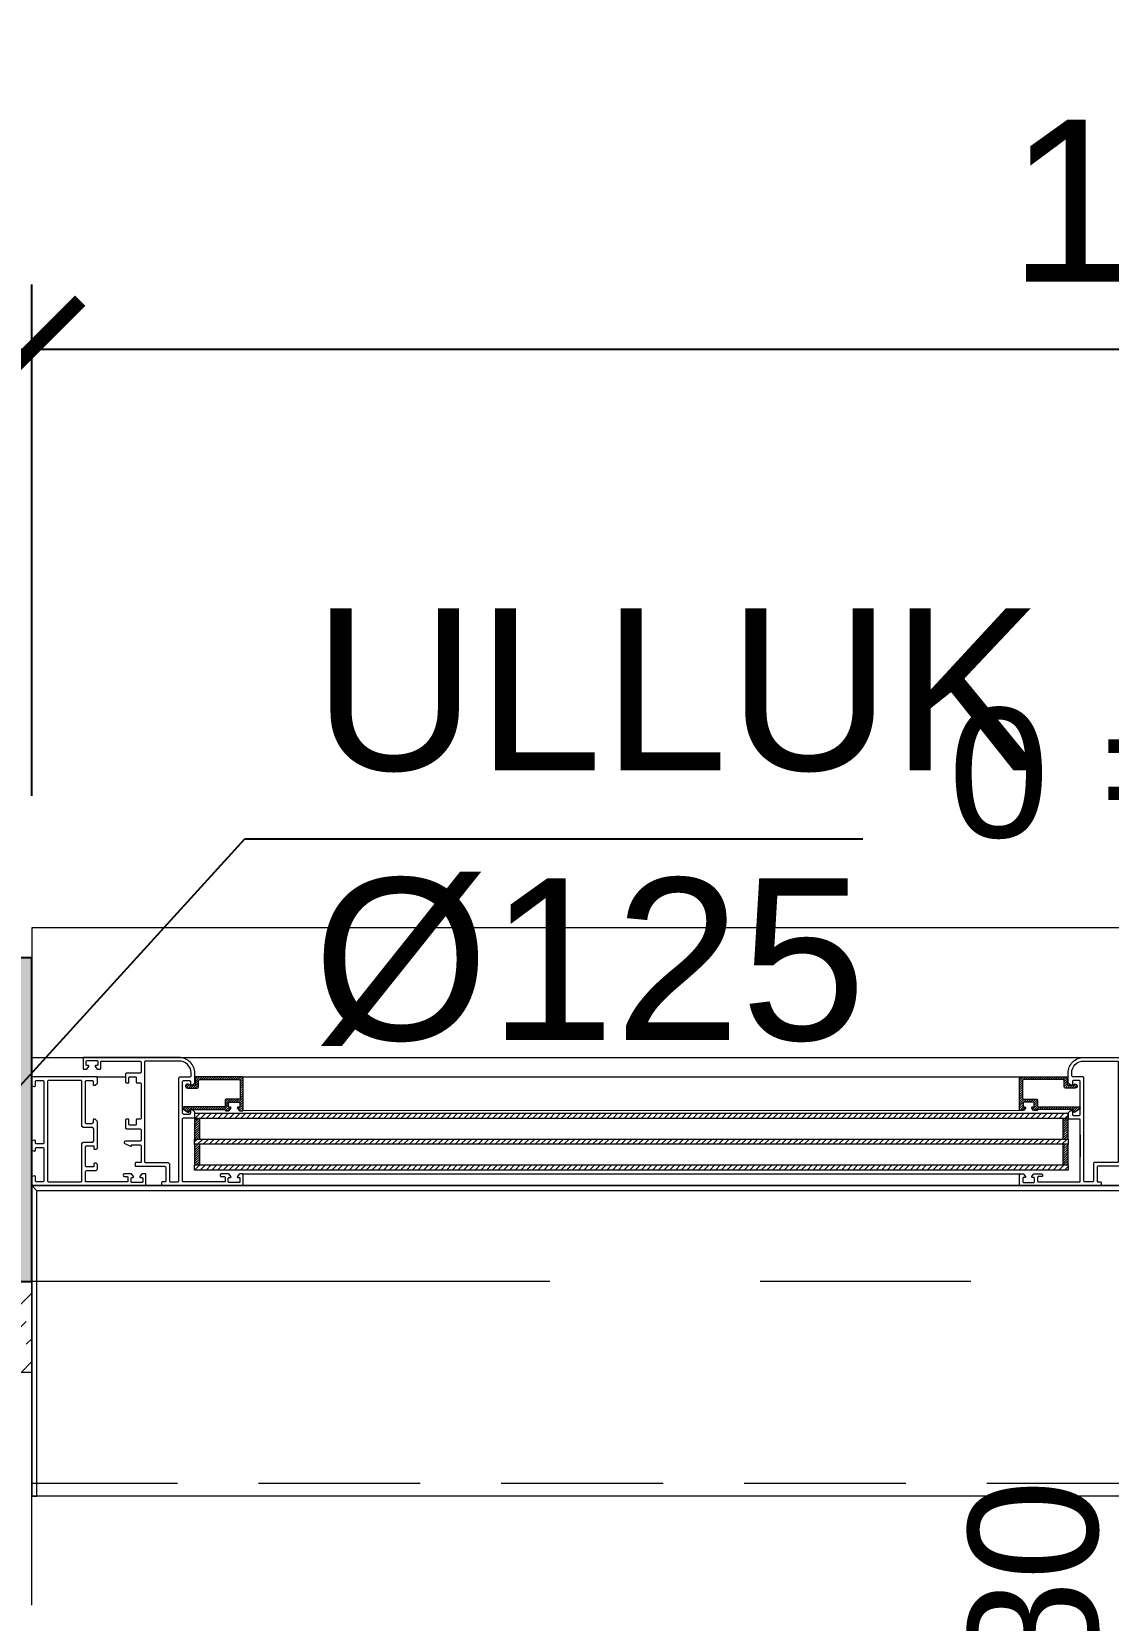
# Model space of a CAD drawing. Header units: centimetres. Extents: x 105417 to 110818, y -55119 to -48326.
# Drawn here: x 107574.4 to 107657.5, y -53448.5 to -53325.8 of the extents above; entities that cross this region are included whole.
import ezdxf

# ---------------------------------------------------------------- set-up
doc = ezdxf.new("R2010")
doc.units = ezdxf.units.CM
doc.header["$LTSCALE"] = 50
doc.header["$MEASUREMENT"] = 0
for name, pattern in [('AXES', [2, 1.25, -0.25, 0.25, -0.25]), ('CACHE', [0.375, 0.25, -0.125]), ('CONTINU', [0])]:
    doc.linetypes.add(name, pattern=pattern)
doc.layers.get('0').update_dxf_attribs({"color": 8})
for name, color, linetype in [('AXES', 10, 'AXES'), ('BETON COUPE', 3, 'CONTINU'), ('BETON TRAME', 252, 'Continuous'), ('COTE 50ème', 1, 'Continuous'), ('TEXTE', 7, 'Continuous')]:
    doc.layers.add(name, color=color, linetype=linetype)
for name, color, linetype, lineweight in [('EXISTANT BORD', 251, 'Continuous', 60), ('ISOLATION', 252, 'Continuous', 0), ('MACONNERIE COUPE', 7, 'Continuous', 30), ('WINDOWS', 21, 'Continuous', 5)]:
    doc.layers.add(name, color=color, linetype=linetype, lineweight=lineweight)
doc.styles.add('GENERATED_STYLE_1', font='arial.ttf')
doc.styles.add('RS_TEXT_1.50', font='arial.ttf', dxfattribs={"height": 12.5})
doc.styles.add('RS_TXT_50', font='arial.ttf', dxfattribs={"height": 12.5})
doc.dimstyles.new('ISO-25', dxfattribs={"dimtxt": 2.5, "dimasz": 2.5, "dimexe": 1.25, "dimexo": 0.625, "dimtad": 1, "dimtxsty": 'Standard', "dimcen": 2.5, "dimadec": 0, "dimazin": 0, "dimtfac": 1, "dimtmove": 0, "dimatfit": 3, "dimfxl": 1, "dimarcsym": 0})
doc.dimstyles.new('RS_50CM_LINEAIRE', dxfattribs={"dimscale": 5, "dimtxt": 12.5, "dimasz": 1.5, "dimexe": 1, "dimexo": 2.5, "dimgap": 1, "dimtad": 1, "dimdec": 1, "dimrnd": 0.5, "dimdsep": 46, "dimtxsty": 'RS_TXT_50', "dimblk1": 'ARCHTICK', "dimblk2": 'ARCHTICK', "dimsah": 1, "dimcen": 2.5, "dimdle": 1, "dimclrt": 4, "dimadec": 0, "dimazin": 2, "dimtfac": 1, "dimtdec": 1, "dimtix": 1, "dimtmove": 2, "dimatfit": 3, "dimfxl": 1, "dimtolj": 1, "dimtzin": 0, "dimarcsym": 0})

# ---------------------------------------------------------------- blocks, each defined once
blk = doc.blocks.new('A$Ceb270309')
at = {"layer": 'AXES', "lineweight": 5, "ltscale": 1.3}
blk.add_line((3195, -2560), (-1985, -2560), dxfattribs=at)
blk = doc.blocks.new('_ArchTick')
at = {"color": 0, "linetype": 'ByBlock', "const_width": 0.15}
blk.add_lwpolyline([(-0.5, -0.5), (0.5, 0.5)], dxfattribs=at)
blk = doc.blocks.new('*D1180')
at = {"layer": 'COTE 50ème', "color": 0, "lineweight": -2, "ltscale": 0.5, "transparency": 16777216}
for p, q in [((107253.08, -52052.36), (107253.08, -54127.36)), ((107431.85, -52057.36), (107248.08, -52057.36)), ((108207.94, -54122.36), (107248.08, -54122.36))]:
    blk.add_line(p, q, dxfattribs=at)
at = {"layer": 'Defpoints', "color": 0, "ltscale": 0.5, "transparency": 16777216}
for p in [(107444.35, -52057.36), (107253.08, -54122.36), (108220.44, -54122.36)]:
    blk.add_point(p, dxfattribs=at)
at = {"layer": 'COTE 50ème', "color": 0, "lineweight": -2, "ltscale": 0.5, "transparency": 16777216, "xscale": 7.5, "yscale": 7.5, "zscale": 7.5}
for p, rotation in [((107253.08, -52057.36), 90), ((107253.08, -54122.36), 270)]:
    blk.add_blockref('_ArchTick', p, dxfattribs=dict(at, rotation=rotation))
at = {"layer": 'COTE 50ème', "color": 4, "ltscale": 0.5, "transparency": 16777216, "insert": (107241.69, -53089.86), "char_height": 12.5, "attachment_point": 5, "rotation": 90, "style": 'RS_TXT_50'}
blk.add_mtext('\\A1;2065', dxfattribs=at)
blk = doc.blocks.new('*D1468')
at = {"layer": 'COTE 50ème', "color": 0, "lineweight": -2, "ltscale": 0.5, "transparency": 16777216}
for p, q in [((107469.35, -53384.86), (107469.35, -53345.36)), ((107574.35, -53384.86), (107574.35, -53345.36)), ((107464.35, -53350.36), (107579.35, -53350.36))]:
    blk.add_line(p, q, dxfattribs=at)
at = {"layer": 'Defpoints', "color": 0, "ltscale": 0.5, "transparency": 16777216}
for p in [(107574.35, -53350.36), (107469.35, -53397.36), (107574.35, -53397.36)]:
    blk.add_point(p, dxfattribs=at)
at = {"layer": 'COTE 50ème', "color": 0, "lineweight": -2, "ltscale": 0.5, "transparency": 16777216, "xscale": 7.5, "yscale": 7.5, "zscale": 7.5, "rotation": 180}
blk.add_blockref('_ArchTick', (107469.35, -53350.36), dxfattribs=at)
at = {"layer": 'COTE 50ème', "color": 0, "lineweight": -2, "ltscale": 0.5, "transparency": 16777216, "xscale": 7.5, "yscale": 7.5, "zscale": 7.5}
blk.add_blockref('_ArchTick', (107574.35, -53350.36), dxfattribs=at)
at = {"layer": 'COTE 50ème', "color": 4, "ltscale": 0.5, "transparency": 16777216, "insert": (107521.85, -53338.98), "char_height": 12.5, "attachment_point": 5, "style": 'RS_TXT_50'}
blk.add_mtext('\\A1;105', dxfattribs=at)
blk = doc.blocks.new('*D1469')
at = {"layer": 'COTE 50ème', "color": 0, "lineweight": -2, "ltscale": 0.5, "transparency": 16777216}
for p, q in [((107574.35, -53384.86), (107574.35, -53345.36)), ((107754.35, -53390.26), (107754.35, -53345.36)), ((107569.35, -53350.36), (107759.35, -53350.36))]:
    blk.add_line(p, q, dxfattribs=at)
at = {"layer": 'Defpoints', "color": 0, "ltscale": 0.5, "transparency": 16777216}
for p in [(107754.35, -53350.36), (107574.35, -53397.36), (107754.35, -53402.76)]:
    blk.add_point(p, dxfattribs=at)
at = {"layer": 'COTE 50ème', "color": 0, "lineweight": -2, "ltscale": 0.5, "transparency": 16777216, "xscale": 7.5, "yscale": 7.5, "zscale": 7.5, "rotation": 180}
blk.add_blockref('_ArchTick', (107574.35, -53350.36), dxfattribs=at)
at = {"layer": 'COTE 50ème', "color": 0, "lineweight": -2, "ltscale": 0.5, "transparency": 16777216, "xscale": 7.5, "yscale": 7.5, "zscale": 7.5}
blk.add_blockref('_ArchTick', (107754.35, -53350.36), dxfattribs=at)
at = {"layer": 'COTE 50ème', "color": 4, "ltscale": 0.5, "transparency": 16777216, "insert": (107664.35, -53338.98), "char_height": 12.5, "attachment_point": 5, "style": 'RS_TXT_50'}
blk.add_mtext('\\A1;180', dxfattribs=at)

msp = doc.modelspace()

# ---------------------------------------------------------------- hatches: boundary and pattern name
at = {"layer": 'BETON TRAME', "transparency": 33554559}
h = msp.add_hatch(color=256, dxfattribs=at)
h.dxf.hatch_style = 1
h.paths.add_polyline_path([(108774.35, -52797.36), (108809.35, -52797.36), (108809.35, -53338.05), (108774.35, -53338.05), (108774.35, -53272.36), (108314.35, -53272.36), (108314.35, -53338.05), (108279.35, -53338.05), (108279.35, -52797.36), (108314.35, -52797.36), (108314.35, -53232.36), (108524.35, -53232.36), (108524.35, -52902.36), (108564.35, -52902.36), (108564.35, -53232.36), (108774.35, -53232.36)])
h.paths.add_polyline_path([(109644.35, -52847.36), (109644.35, -52797.36), (109509.35, -52797.36), (109509.35, -52847.36)])
h.paths.add_polyline_path([(107579.35, -52847.36), (107579.35, -52797.36), (107444.35, -52797.36), (107444.35, -52847.36)])
h.paths.add_polyline_path([(107579.35, -52107.36), (107579.35, -52057.36), (107444.35, -52057.36), (107444.35, -52107.36)])
h.paths.add_polyline_path([(109509.35, -52057.36), (109509.35, -52107.36), (109644.35, -52107.36), (109644.35, -52057.36)])
h.paths.add_polyline_path([(108814.35, -52107.36), (108814.35, -52057.36), (108704.35, -52057.36), (108704.35, -52107.36)])
h.paths.add_polyline_path([(108384.35, -52107.36), (108384.35, -52057.36), (108274.35, -52057.36), (108274.35, -52107.36)])
h.paths.add_polyline_path([(108409.35, -52057.36), (108384.35, -52057.36), (108384.35, -52562.36), (108409.35, -52562.36)])
h.paths.add_polyline_path([(108704.35, -52057.36), (108679.35, -52057.36), (108679.35, -52562.36), (108704.35, -52562.36)])
h.paths.add_polyline_path([(108214.35, -53762.36), (108239.35, -53762.36), (108239.35, -53702.36), (108214.35, -53702.36)])
h.paths.add_polyline_path([(108874.35, -53762.36), (108849.35, -53762.36), (108849.35, -53702.36), (108874.35, -53702.36)])
h.paths.add_polyline_path([(107754.35, -53397.36), (107884.35, -53397.36), (107884.35, -53422.36), (107754.35, -53422.36)])
h.paths.add_polyline_path([(107444.35, -53422.36), (107574.35, -53422.36), (107574.35, -53397.36), (107444.35, -53397.36)])
h.paths.add_polyline_path([(107859.35, -53477.36), (107934.35, -53477.36), (107934.35, -53502.36), (107859.35, -53502.36)])
h.paths.add_polyline_path([(109234.24, -53477.36), (109154.35, -53477.36), (109154.35, -53502.36), (109234.24, -53502.36)])
h.paths.add_polyline_path([(109334.24, -53397.36), (109209.24, -53397.36), (109209.24, -53422.36), (109334.24, -53422.36)])
h.paths.add_polyline_path([(109644.35, -53422.36), (109514.24, -53422.36), (109514.24, -53397.36), (109644.35, -53397.36)])
h.paths.add_polyline_path([(108556.85, -53762.36), (108556.85, -53702.36), (108531.85, -53702.36), (108531.85, -53762.36)])
at = {"layer": 'ISOLATION', "transparency": 33554687}
h = msp.add_hatch(dxfattribs=at)
h.set_pattern_fill('INSUL', color=256, scale=10, angle=45)
h.paths.add_polyline_path([(107444.35, -53342.47), (107437.35, -53342.47), (107437.35, -53504.36), (107476.35, -53504.36), (107476.35, -53429.36), (107574.35, -53429.36), (107574.35, -53422.36), (107469.35, -53422.36), (107469.35, -53497.36), (107444.35, -53497.36)])
at = {"layer": 'WINDOWS', "transparency": 33554559}
h = msp.add_hatch(dxfattribs=at)
h.set_pattern_fill('ANSI31', color=256, angle=540)
h.set_pattern_definition([(225, (151416.82446, -100113.77513), (0.08838834765, -0.08838834765), [])])
h.paths.add_polyline_path([(107586.94, -53406.8), (107586.99, -53406.8), (107586.99, -53407.16, -0.414214), (107586.94, -53407.21), (107586.56, -53407.21, -0.247394), (107586.52, -53407.19, 1.657435), (107586.39, -53407.44), (107587.12, -53407.44, 0.414214), (107587.22, -53407.34), (107587.22, -53406.88, -0.414214), (107587.31, -53406.78), (107590.35, -53406.78, -0.414214), (107590.45, -53406.88), (107590.45, -53408.23, -0.414214), (107590.39, -53408.28), (107589.38, -53408.28, 0.414214), (107589.29, -53408.38), (107589.29, -53408.82, -0.414214), (107589.23, -53408.88), (107586.1, -53408.88, 0.737396), (107586.04, -53409.05), (107586.4, -53409.29, 0.603122), (107586.54, -53409.22), (107586.54, -53409.14, -0.414214), (107586.6, -53409.09), (107589.29, -53409.09), (107589.29, -53409.12, 0.414214), (107589.34, -53409.18), (107589.55, -53409.18, 0.250765), (107589.6, -53409.15), (107589.73, -53408.99, 0.599022), (107589.68, -53408.9), (107589.61, -53408.9, -0.414214), (107589.55, -53408.84), (107589.55, -53408.58, -0.414214), (107589.61, -53408.53), (107590.35, -53408.53, -0.414214), (107590.41, -53408.58), (107590.41, -53408.84, -0.414214), (107590.35, -53408.9), (107590.28, -53408.9, 0.599022), (107590.23, -53408.99), (107590.36, -53409.15, 0.250765), (107590.41, -53409.18), (107590.61, -53409.18, 0.414214), (107590.67, -53409.12), (107590.67, -53406.62, 0.414214), (107590.61, -53406.56), (107586.99, -53406.56), (107586.94, -53406.56)])
h = msp.add_hatch(dxfattribs=at)
h.set_pattern_fill('ANSI31', color=256, angle=540)
h.set_pattern_definition([(225, (151426.88003, -100113.77084), (0.08838834765, -0.08838834765), [])])
h.paths.add_polyline_path([(107650.69, -53406.56, 0.414214), (107650.63, -53406.61), (107650.63, -53409.12, 0.414214), (107650.69, -53409.17), (107650.89, -53409.17, 0.250765), (107650.94, -53409.15), (107651.07, -53408.98, 0.599022), (107651.02, -53408.89), (107650.95, -53408.89, -0.414214), (107650.89, -53408.84), (107650.89, -53408.58, -0.414214), (107650.95, -53408.52), (107651.69, -53408.52, -0.414214), (107651.75, -53408.58), (107651.75, -53408.84, -0.414214), (107651.69, -53408.89), (107651.62, -53408.89, 0.599022), (107651.57, -53408.98), (107651.7, -53409.15, 0.250765), (107651.75, -53409.17), (107651.95, -53409.17, 0.414214), (107652.01, -53409.12), (107652.01, -53409.08), (107654.7, -53409.08, -0.414214), (107654.75, -53409.14), (107654.75, -53409.21, 0.603122), (107654.9, -53409.29), (107655.26, -53409.05, 0.737396), (107655.2, -53408.88), (107652.07, -53408.88, -0.414214), (107652.01, -53408.82), (107652.01, -53408.37, 0.414214), (107651.92, -53408.28), (107650.91, -53408.28, -0.414214), (107650.85, -53408.22), (107650.85, -53406.87, -0.414214), (107650.95, -53406.78), (107653.99, -53406.78, -0.414214), (107654.08, -53406.87), (107654.08, -53407.34, 0.414214), (107654.18, -53407.43), (107654.91, -53407.43, 1.657435), (107654.78, -53407.18, -0.247394), (107654.74, -53407.21), (107654.36, -53407.21, -0.414214), (107654.31, -53407.15), (107654.31, -53406.8), (107654.36, -53406.8), (107654.36, -53406.56), (107654.31, -53406.56)])
at = {"layer": 'WINDOWS'}
h = msp.add_hatch(dxfattribs=at)
h.set_pattern_fill('ANSI31', color=140, scale=2.5, angle=540)
h.set_pattern_definition([(225, (151426.88003, -100113.97513), (0.2209708691, -0.2209708691), [])])
h.paths.add_polyline_path([(107654.37, -53413.77), (107586.93, -53413.77), (107586.93, -53413.37), (107654.37, -53413.37)])
h.paths.add_polyline_path([(107654.37, -53411.77), (107586.93, -53411.77), (107586.93, -53411.37), (107654.37, -53411.37)])
h.paths.add_polyline_path([(107654.37, -53409.77), (107586.94, -53409.77), (107586.94, -53409.37), (107654.37, -53409.37)])
at = {"layer": 'WINDOWS', "transparency": 33554559}
h = msp.add_hatch(dxfattribs=at)
h.set_pattern_fill('ANSI31', color=140, angle=540)
h.set_pattern_definition([(225, (151409.88003, -100113.97084), (0.08838834765, -0.08838834765), [])])
h.paths.add_polyline_path([(107586.93, -53411.77), (107586.93, -53413.37), (107587.33, -53413.37), (107587.33, -53411.77)])
h.paths.add_polyline_path([(107586.93, -53409.77), (107586.93, -53411.37), (107587.33, -53411.37), (107587.33, -53409.77)])
h.paths.add_polyline_path([(107653.97, -53411.77), (107653.97, -53413.37), (107654.37, -53413.37), (107654.37, -53411.77)])
h.paths.add_polyline_path([(107653.97, -53409.77), (107653.97, -53411.37), (107654.37, -53411.37), (107654.37, -53409.77)])

# ---------------------------------------------------------------- linework, layer by layer
at = {"layer": 'BETON COUPE'}
msp.add_lwpolyline([(107444.35, -53422.36), (107574.35, -53422.36), (107574.35, -53397.36), (107444.35, -53397.36)], close=True, dxfattribs=at)
at = {"layer": 'EXISTANT BORD', "linetype": 'CACHE', "lineweight": 13}
msp.add_lwpolyline([(107574.35, -53447.36), (107574.35, -53397.36), (107444.35, -53397.36), (107444.35, -53447.36)], close=True, dxfattribs=at)
at = {"layer": 'ISOLATION', "ltscale": 0.5}
msp.add_lwpolyline([(107444.35, -53342.47), (107437.35, -53342.47), (107437.35, -53504.36), (107476.35, -53504.36), (107476.35, -53429.36), (107574.35, -53429.36), (107574.35, -53422.36), (107469.35, -53422.36), (107469.35, -53497.36), (107444.35, -53497.36)], close=True, dxfattribs=at)
at = {"layer": 'WINDOWS'}
for p, q in [((107585.83, -53405.07), (107655.54, -53405.06)), ((107579.32, -53406.56), (107581.58, -53406.56)), ((107590.61, -53406.56), (107650.69, -53406.56)), ((107650.69, -53409.17), (107590.61, -53409.18)), ((107655.3, -53411.05), (107655.3, -53412.73)), ((107590.61, -53414.06), (107650.69, -53414.06)), ((107583.11, -53414.96), (107584.43, -53414.96)), ((107590.63, -53414.96), (107650.69, -53414.96))]:
    msp.add_line(p, q, dxfattribs=at)
at = {"layer": 'WINDOWS', "color": 165, "linetype": 'CACHE'}
msp.add_line((107754.35, -53437.96), (107574.35, -53437.96), dxfattribs=at)
at = {"layer": 'WINDOWS', "color": 165}
for points in [[(107574.35, -53405.06), (107754.35, -53405.06), (107754.35, -53395.06), (107574.35, -53395.06)], [(107574.35, -53414.96), (107754.35, -53414.96), (107754.35, -53438.96), (107574.35, -53438.96)], [(107753.95, -53415.36), (107574.75, -53415.36), (107574.35, -53414.96), (107754.35, -53414.96)], [(107574.35, -53414.96), (107574.35, -53438.96), (107574.75, -53438.96), (107574.75, -53415.36)]]:
    msp.add_lwpolyline(points, close=True, dxfattribs=at)
at = {"layer": 'WINDOWS'}
for points in [[(107754.35, -53414.96), (107574.35, -53414.96), (107574.35, -53405.06), (107754.35, -53405.06)], [(107575.62, -53406.84), (107575.57, -53406.9), (107575.57, -53414.62), (107575.62, -53414.68), (107578.16, -53414.68), (107578.22, -53414.62), (107578.22, -53411.69), (107578.31, -53411.6), (107579.06, -53411.6), (107579.15, -53411.51), (107579.15, -53410.57), (107579.06, -53410.48), (107578.31, -53410.48), (107578.22, -53410.39), (107578.22, -53406.9), (107578.16, -53406.84)]]:
    msp.add_lwpolyline(points, close=True, dxfattribs=at)
for points in [[(107578.37, -53405.07, 0.414214), (107578.31, -53405.12), (107578.31, -53405.91, 0.414214), (107578.37, -53405.96), (107578.57, -53405.96, 0.250765), (107578.62, -53405.94), (107578.75, -53405.77, 0.599022), (107578.7, -53405.68), (107578.61, -53405.68, -0.414214), (107578.55, -53405.63), (107578.55, -53405.37, -0.414214), (107578.61, -53405.31), (107579.39, -53405.31, -0.414214), (107579.45, -53405.37), (107579.45, -53405.63, -0.414214), (107579.39, -53405.68), (107579.3, -53405.68, 0.599022), (107579.25, -53405.77), (107579.39, -53405.94, 0.250765), (107579.43, -53405.96), (107579.64, -53405.96, 0.414214), (107579.69, -53405.91), (107579.69, -53405.4, -0.414214), (107579.75, -53405.35), (107582.7, -53405.35, -0.414214), (107582.79, -53405.44), (107582.79, -53406.19, -0.414214), (107582.7, -53406.28), (107581.67, -53406.28, 0.414214), (107581.58, -53406.37), (107581.58, -53406.93, 0.414214), (107581.67, -53407.03), (107581.8, -53407.03, 0.414214), (107581.86, -53406.97), (107581.86, -53406.62, -0.414214), (107581.91, -53406.56), (107582.36, -53406.56, -0.414214), (107582.42, -53406.62), (107582.42, -53406.97, 0.414214), (107582.47, -53407.03), (107582.74, -53407.03, -0.414214), (107582.79, -53407.08), (107582.79, -53409.77, -0.414214), (107582.74, -53409.83), (107582.47, -53409.83, 0.414214), (107582.42, -53409.88), (107582.42, -53410.24, -0.414214), (107582.36, -53410.29), (107581.91, -53410.29, -0.414214), (107581.86, -53410.24), (107581.86, -53409.88, 0.414214), (107581.8, -53409.83), (107581.67, -53409.83, 0.414214), (107581.58, -53409.92), (107581.58, -53410.48, 0.414214), (107581.67, -53410.57), (107582.7, -53410.57, -0.414214), (107582.79, -53410.67), (107582.79, -53411.45, -0.414214), (107582.7, -53411.54), (107581.58, -53411.54, 0.809546), (107581.54, -53411.72), (107581.97, -53411.91, 0.543142), (107582.05, -53411.86, -0.414214), (107582.1, -53411.81), (107582.7, -53411.81, -0.414214), (107582.79, -53411.9), (107582.79, -53413.13, -0.414214), (107582.74, -53413.19), (107582.38, -53413.19, 0.414214), (107582.33, -53413.24), (107582.33, -53413.41, 0.414214), (107582.38, -53413.47), (107584.6, -53413.47, -0.414214), (107584.7, -53413.56), (107584.7, -53414.62, -0.414214), (107584.64, -53414.68), (107584.43, -53414.68, 0.414214), (107584.38, -53414.74), (107584.38, -53414.9, 0.414214), (107584.43, -53414.96), (107590.61, -53414.96, 0.414214), (107590.67, -53414.9), (107590.67, -53414.12, 0.414214), (107590.61, -53414.06), (107590.41, -53414.06, 0.250765), (107590.36, -53414.09), (107590.23, -53414.26, 0.599022), (107590.28, -53414.34), (107590.37, -53414.34, -0.414214), (107590.43, -53414.4), (107590.43, -53414.66, -0.414214), (107590.37, -53414.72), (107589.59, -53414.72, -0.414214), (107589.53, -53414.66), (107589.53, -53414.4, -0.414214), (107589.59, -53414.34), (107589.68, -53414.34, 0.599022), (107589.73, -53414.26), (107589.6, -53414.09, 0.250765), (107589.55, -53414.06), (107588.97, -53414.06, 0.414214), (107588.91, -53414.12), (107588.91, -53414.21, 0.414214), (107588.97, -53414.27), (107589.23, -53414.27, -0.414214), (107589.29, -53414.33), (107589.29, -53414.62, -0.414214), (107589.23, -53414.68), (107586.06, -53414.68, -0.414214), (107586, -53414.62), (107586, -53409.79, -0.414214), (107586.06, -53409.74), (107586.88, -53409.74, 0.414214), (107586.94, -53409.68), (107586.94, -53409.3, 0.198912), (107586.92, -53409.26), (107586.77, -53409.1, 0.198912), (107586.73, -53409.09), (107586.66, -53409.09, 0.414214), (107586.6, -53409.14), (107586.6, -53409.37, -0.414214), (107586.51, -53409.46), (107586.1, -53409.46, -0.414214), (107586, -53409.37), (107586, -53406.93, -0.414214), (107586.1, -53406.84), (107586.51, -53406.84, -0.414214), (107586.6, -53406.93), (107586.6, -53407.16, 0.414214), (107586.66, -53407.21), (107586.73, -53407.21, 0.198912), (107586.77, -53407.2), (107586.92, -53407.04, 0.198912), (107586.94, -53407), (107586.94, -53406.28, 0.414214), (107585.72, -53405.07)], [(107586.56, -53406.56, 0.414214), (107586.66, -53406.47), (107586.66, -53406.24), (107586.66, -53406.24, 0.414214), (107585.72, -53405.35), (107583.13, -53405.35, 0.414214), (107583.07, -53405.4), (107583.07, -53413.13, 0.414214), (107583.13, -53413.19), (107584.88, -53413.19, -0.414214), (107584.98, -53413.28), (107584.98, -53414.59, 0.414214), (107585.07, -53414.68), (107585.63, -53414.68, 0.414214), (107585.72, -53414.59), (107585.72, -53406.65, -0.414214), (107585.82, -53406.56)], [(107654.74, -53406.56, -0.414214), (107654.65, -53406.46), (107654.65, -53406.24), (107654.65, -53406.24, -0.414214), (107655.58, -53405.34), (107658.18, -53405.34, -0.414214), (107658.23, -53405.4), (107658.23, -53413.13, -0.414214), (107658.18, -53413.18), (107656.42, -53413.18, 0.414214), (107656.33, -53413.28), (107656.33, -53414.58, -0.414214), (107656.23, -53414.68), (107655.67, -53414.68, -0.414214), (107655.58, -53414.58), (107655.58, -53406.65, 0.414214), (107655.49, -53406.56)], [(107579.35, -53412.14), (107579.42, -53412.08, 0.198912), (107579.43, -53412.04), (107579.43, -53410.04, 0.198912), (107579.42, -53410), (107579.26, -53409.84, 0.198912), (107579.22, -53409.83), (107579.15, -53409.83, 0.414214), (107579.1, -53409.88), (107579.1, -53410.07, -0.340481), (107579, -53410.2), (107578.59, -53410.2, -0.414214), (107578.5, -53410.11), (107578.5, -53406.93, -0.414214), (107578.59, -53406.84), (107579, -53406.84, -0.414214), (107579.1, -53406.93), (107579.1, -53407.16, 0.414214), (107579.15, -53407.21), (107579.22, -53407.21, 0.198912), (107579.26, -53407.2), (107579.42, -53407.04, 0.198912), (107579.43, -53407), (107579.43, -53406.62, 0.414214), (107579.38, -53406.56), (107574.41, -53406.56, 0.414214), (107574.35, -53406.62), (107574.35, -53407.19, 0.322823), (107574.39, -53407.25), (107574.56, -53407.3, 0.511918), (107574.63, -53407.25), (107574.63, -53406.93, -0.414214), (107574.73, -53406.84), (107575.19, -53406.84, -0.414214), (107575.29, -53406.93), (107575.29, -53411.64, -0.414214), (107575.19, -53411.73), (107574.73, -53411.73, -0.414214), (107574.63, -53411.64), (107574.63, -53411.51, 0.511918), (107574.56, -53411.45), (107574.39, -53411.51, 0.322823), (107574.35, -53411.56), (107574.35, -53412.18, 0.322823), (107574.39, -53412.23), (107574.56, -53412.29, 0.511918), (107574.63, -53412.23), (107574.63, -53412.1, -0.414214), (107574.73, -53412.01), (107575.19, -53412.01, -0.414214), (107575.29, -53412.1), (107575.29, -53414.59, -0.414214), (107575.19, -53414.68), (107574.73, -53414.68, -0.414214), (107574.63, -53414.59), (107574.63, -53414.27, 0.511918), (107574.56, -53414.22), (107574.39, -53414.27, 0.322823), (107574.35, -53414.33), (107574.35, -53414.9, 0.414214), (107574.41, -53414.96), (107583.11, -53414.96, 0.414214), (107583.17, -53414.9), (107583.17, -53414.12, 0.414214), (107583.11, -53414.06), (107582.87, -53414.06, 0.250765), (107582.82, -53414.09), (107582.71, -53414.26, 0.599022), (107582.75, -53414.34), (107582.87, -53414.34, -0.414214), (107582.92, -53414.4), (107582.92, -53414.66, -0.414214), (107582.87, -53414.72), (107582.08, -53414.72, -0.414214), (107582.03, -53414.66), (107582.03, -53414.4, -0.414214), (107582.08, -53414.34), (107582.16, -53414.34, 0.599022), (107582.2, -53414.26), (107582.09, -53414.09, 0.250765), (107582.05, -53414.06), (107581.51, -53414.06, 1), (107581.51, -53414.27), (107581.73, -53414.27, -0.414214), (107581.78, -53414.33), (107581.78, -53414.62, -0.414214), (107581.73, -53414.68), (107578.55, -53414.68, -0.414214), (107578.5, -53414.62), (107578.5, -53413.9, -0.414214), (107578.59, -53413.8), (107579.25, -53413.8, 0.414214), (107579.43, -53413.62), (107579.43, -53413.36, 0.198912), (107579.42, -53413.32), (107579.35, -53413.26, 0.198912), (107579.32, -53413.24), (107579.21, -53413.24, 0.414214), (107579.15, -53413.3), (107579.15, -53413.47, -0.414214), (107579.1, -53413.52), (107578.59, -53413.52, -0.414214), (107578.5, -53413.43), (107578.5, -53411.97, -0.414214), (107578.59, -53411.88), (107579.1, -53411.88, -0.414214), (107579.15, -53411.94), (107579.15, -53412.1, 0.414214), (107579.21, -53412.16), (107579.32, -53412.16, 0.198912)], [(107586.99, -53406.8), (107586.99, -53407.16, -0.414214), (107586.94, -53407.21), (107586.56, -53407.21, -0.247394), (107586.52, -53407.19, 1.657435), (107586.39, -53407.44), (107587.12, -53407.44, 0.414214), (107587.22, -53407.34), (107587.22, -53406.88, -0.414214), (107587.31, -53406.78), (107590.35, -53406.78, -0.414214), (107590.45, -53406.88), (107590.45, -53408.23, -0.414214), (107590.39, -53408.28), (107589.38, -53408.28, 0.414214), (107589.29, -53408.38), (107589.29, -53408.82, -0.414214), (107589.23, -53408.88), (107586.1, -53408.88, 0.737396), (107586.04, -53409.05), (107586.4, -53409.29, 0.603122), (107586.54, -53409.22), (107586.54, -53409.14, -0.414214), (107586.6, -53409.09), (107589.29, -53409.09), (107589.29, -53409.12, 0.414214), (107589.34, -53409.18), (107589.55, -53409.18, 0.250765), (107589.6, -53409.15), (107589.73, -53408.99, 0.599022), (107589.68, -53408.9), (107589.61, -53408.9, -0.414214), (107589.55, -53408.84), (107589.55, -53408.58, -0.414214), (107589.61, -53408.53), (107590.35, -53408.53, -0.414214), (107590.41, -53408.58), (107590.41, -53408.84, -0.414214), (107590.35, -53408.9), (107590.28, -53408.9, 0.599022), (107590.23, -53408.99), (107590.36, -53409.15, 0.250765), (107590.41, -53409.18), (107590.61, -53409.18, 0.414214), (107590.67, -53409.12), (107590.67, -53406.62, 0.414214), (107590.61, -53406.56), (107586.99, -53406.56), (107586.94, -53406.56), (107586.94, -53406.8)], [(107654.31, -53406.8), (107654.31, -53407.15, 0.414214), (107654.36, -53407.21), (107654.74, -53407.21, 0.247394), (107654.78, -53407.18, -1.657435), (107654.91, -53407.43), (107654.18, -53407.43, -0.414214), (107654.08, -53407.34), (107654.08, -53406.87, 0.414214), (107653.99, -53406.78), (107650.95, -53406.78, 0.414214), (107650.85, -53406.87), (107650.85, -53408.22, 0.414214), (107650.91, -53408.28), (107651.92, -53408.28, -0.414214), (107652.01, -53408.37), (107652.01, -53408.82, 0.414214), (107652.07, -53408.88), (107655.2, -53408.88, -0.737396), (107655.26, -53409.05), (107654.9, -53409.29, -0.603122), (107654.75, -53409.21), (107654.75, -53409.14, 0.414214), (107654.7, -53409.08), (107652.01, -53409.08), (107652.01, -53409.12, -0.414214), (107651.95, -53409.17), (107651.75, -53409.17, -0.250765), (107651.7, -53409.15), (107651.57, -53408.98, -0.599022), (107651.62, -53408.89), (107651.69, -53408.89, 0.414214), (107651.75, -53408.84), (107651.75, -53408.58, 0.414214), (107651.69, -53408.52), (107650.95, -53408.52, 0.414214), (107650.89, -53408.58), (107650.89, -53408.84, 0.414214), (107650.95, -53408.89), (107651.02, -53408.89, -0.599022), (107651.07, -53408.98), (107650.94, -53409.15, -0.250765), (107650.89, -53409.17), (107650.69, -53409.17, -0.414214), (107650.63, -53409.12), (107650.63, -53406.61, -0.414214), (107650.69, -53406.56), (107654.31, -53406.56), (107654.36, -53406.56), (107654.36, -53406.8)]]:
    msp.add_lwpolyline(points, format="xyb", close=True, dxfattribs=at)
msp.add_lwpolyline([(107658.92, -53413.46), (107656.7, -53413.46, 0.414214), (107656.61, -53413.56), (107656.61, -53414.62, 0.414214), (107656.66, -53414.68), (107656.87, -53414.68, -0.414214), (107656.92, -53414.73), (107656.92, -53414.9, -0.414214), (107656.87, -53414.96), (107650.69, -53414.96, -0.414214), (107650.63, -53414.9), (107650.63, -53414.12, -0.414214), (107650.69, -53414.06), (107650.9, -53414.06, -0.250765), (107650.94, -53414.08), (107651.07, -53414.25, -0.599022), (107651.03, -53414.34), (107650.93, -53414.34, 0.414214), (107650.88, -53414.4), (107650.88, -53414.66, 0.414214), (107650.93, -53414.71), (107651.72, -53414.71, 0.414214), (107651.77, -53414.66), (107651.77, -53414.4, 0.414214), (107651.72, -53414.34), (107651.62, -53414.34, -0.599022), (107651.58, -53414.25), (107651.71, -53414.08, -0.250765), (107651.75, -53414.06), (107652.33, -53414.06, -0.414214), (107652.39, -53414.12), (107652.39, -53414.21, -0.414214), (107652.33, -53414.26), (107652.07, -53414.26, 0.414214), (107652.02, -53414.32), (107652.02, -53414.62, 0.414214), (107652.07, -53414.68), (107655.24, -53414.68, 0.414214), (107655.3, -53414.62), (107655.3, -53409.88, 0.414214), (107655.24, -53409.83), (107654.42, -53409.83, -0.414214), (107654.37, -53409.77), (107654.37, -53409.38, -0.198912), (107654.38, -53409.34), (107654.54, -53409.19, -0.198912), (107654.58, -53409.17), (107654.65, -53409.17, -0.414214), (107654.7, -53409.23), (107654.7, -53409.45, 0.414214), (107654.8, -53409.55), (107655.21, -53409.55, 0.414214), (107655.3, -53409.45), (107655.3, -53406.93, 0.414214), (107655.21, -53406.84), (107654.8, -53406.84, 0.414214), (107654.7, -53406.93), (107654.7, -53407.15, -0.414214), (107654.65, -53407.21), (107654.58, -53407.21, -0.198912), (107654.54, -53407.19), (107654.38, -53407.04, -0.198912), (107654.37, -53407), (107654.37, -53406.28, -0.414214), (107655.58, -53405.06), (107662.94, -53405.06, -0.414214)], format="xyb", dxfattribs=at)
at = {"layer": 'WINDOWS', "color": 140}
for points in [[(107654.37, -53409.77), (107586.94, -53409.77), (107586.94, -53409.37), (107654.37, -53409.37)], [(107586.93, -53409.77), (107586.93, -53411.37), (107587.33, -53411.37), (107587.33, -53409.77)], [(107653.97, -53409.77), (107653.97, -53411.37), (107654.37, -53411.37), (107654.37, -53409.77)], [(107654.37, -53411.77), (107586.93, -53411.77), (107586.93, -53411.37), (107654.37, -53411.37)], [(107586.93, -53411.77), (107586.93, -53413.37), (107587.33, -53413.37), (107587.33, -53411.77)], [(107653.97, -53411.77), (107653.97, -53413.37), (107654.37, -53413.37), (107654.37, -53411.77)], [(107654.37, -53413.77), (107586.93, -53413.77), (107586.93, -53413.37), (107654.37, -53413.37)]]:
    msp.add_lwpolyline(points, close=True, dxfattribs=at)

# ---------------------------------------------------------------- block references
at = {"layer": 'MACONNERIE COUPE', "lineweight": 5, "ltscale": 0.5}
msp.add_blockref('A$Ceb270309', (107539.35, -50862.36), dxfattribs=at)

# ---------------------------------------------------------------- texts
at = {"layer": 'TEXTE', "insert": (107596.07, -53370.38), "char_height": 12.5, "width": 4.547473508864641e-13, "attachment_point": 1, "style": 'RS_TEXT_1.50'}
msp.add_mtext('ULLUK\\P%%C125', dxfattribs=at)
at = {"layer": 'WINDOWS', "color": 165, "char_height": 10, "attachment_point": 7, "style": 'GENERATED_STYLE_1'}
for s, insert, rotation in [('\\A1;\\pt0;P{\\H0.6x;neto}= 0', (107690.57, -53377.92), 180), ('\\A1;\\pt0;180{\\H0.66x;\\S^  ;}', (107659.58, -53460.98), 90)]:
    msp.add_mtext(s, dxfattribs=dict(at, insert=insert, rotation=rotation))

# ---------------------------------------------------------------- dimensions: what is measured, and where the dimension line sits
at = {"layer": 'COTE 50ème', "ltscale": 0.5}
dim = msp.add_linear_dim(base=(107253.08, -54122.36), p1=(107444.35, -52057.36), p2=(108220.44, -54122.36), angle=90, dimstyle='RS_50CM_LINEAIRE', dxfattribs=at)
dim.commit()
dim.dimension.update_dxf_attribs({"geometry": '*D1180', "text_midpoint": (107241.69, -53089.86)})
for base, p1, p2, picture, middle in [((107574.35, -53350.36), (107469.35, -53397.36), (107574.35, -53397.36), '*D1468', (107521.85, -53338.98)), ((107754.35, -53350.36), (107574.35, -53397.36), (107754.35, -53402.76), '*D1469', (107664.35, -53338.98))]:
    dim = msp.add_linear_dim(base=base, p1=p1, p2=p2, dimstyle='RS_50CM_LINEAIRE', dxfattribs=at)
    dim.commit()
    dim.dimension.update_dxf_attribs({"geometry": picture, "text_midpoint": middle})

# ---------------------------------------------------------------- leaders
at = {"layer": 'TEXTE', "color": 1, "linetype": 'ByBlock', "lineweight": 13}
msp.add_leader([(107552.77, -53429.95), (107590.81, -53388.18), (107638.52, -53388.18)], dimstyle='ISO-25', override={"dimasz": 20, "dimtad": 0}, dxfattribs=at)

doc.saveas('drawing.dxf')
